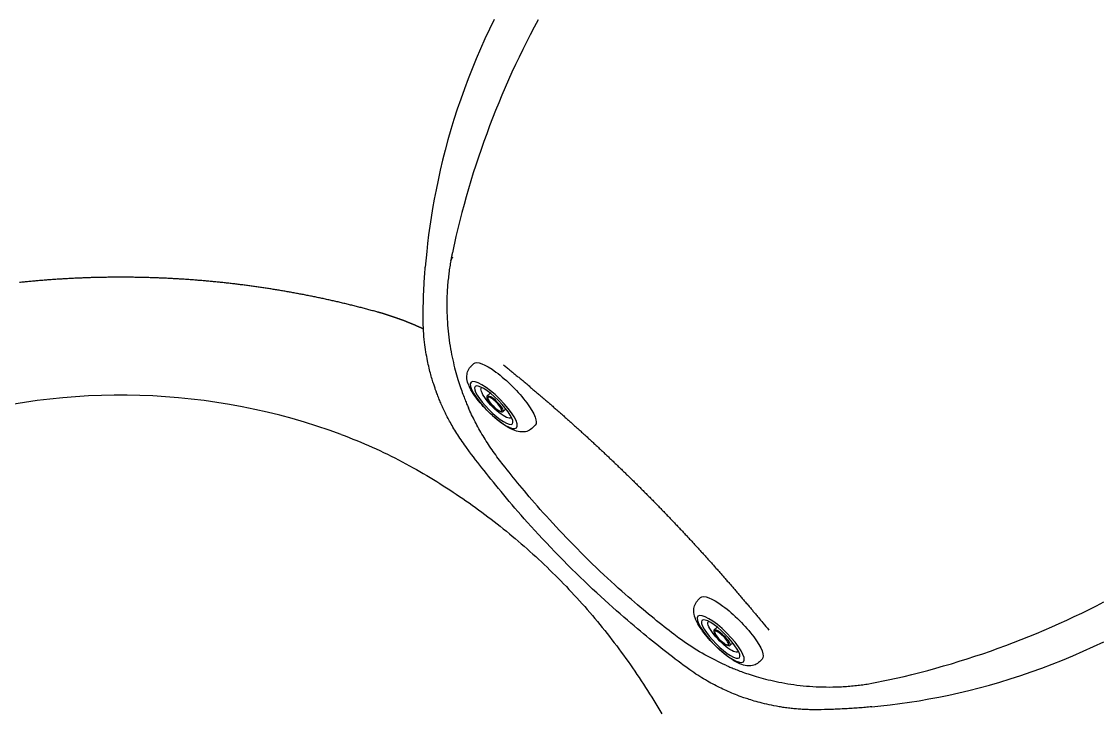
# Model space of a CAD drawing. Extents: x 527 to 614, y 487 to 635.
# Drawn here: x 568.21 to 590.53, y 554.6 to 568.95 of the extents above; entities that cross this region are included whole.
import ezdxf

# ---------------------------------------------------------------- set-up
doc = ezdxf.new("R2010")
doc.units = 0
doc.header["$MEASUREMENT"] = 0
doc.layers.add('1', color=4, linetype='Continuous')
doc.layers.add('SPA', color=2, linetype='Continuous')

# ---------------------------------------------------------------- blocks, each defined once
blk = doc.blocks.new('MINI2009')
at = {"layer": '1'}
for p, q in [((274.302, 432.025), (274.382, 432.025)), ((274.302, 430.221), (274.382, 430.221))]:
    blk.add_line(p, q, dxfattribs=at)
at = {"layer": '1', "color": 3}
for p, q in [((274.587, 431.352), (274.494, 431.352)), ((274.574, 430.894), (274.494, 430.894))]:
    blk.add_line(p, q, dxfattribs=at)
at = {"layer": '1', "flags": 128}
blk.add_lwpolyline([(274.382, 430.221), (274.404, 430.222), (274.435, 430.225), (274.464, 430.232), (274.491, 430.242), (274.518, 430.254), (274.542, 430.269), (274.566, 430.286), (274.587, 430.305), (274.608, 430.326), (274.627, 430.349), (274.645, 430.375), (274.663, 430.405), (274.68, 430.439), (274.697, 430.478), (274.713, 430.521), (274.727, 430.566), (274.739, 430.611), (274.749, 430.657), (274.758, 430.703), (274.766, 430.751), (274.773, 430.799), (274.778, 430.848), (274.783, 430.898), (274.787, 430.949), (274.789, 431), (274.791, 431.051), (274.792, 431.102), (274.792, 431.154), (274.791, 431.205), (274.789, 431.257), (274.786, 431.307), (274.782, 431.357), (274.777, 431.407), (274.771, 431.455), (274.765, 431.503), (274.757, 431.549), (274.748, 431.594), (274.738, 431.638), (274.726, 431.682), (274.713, 431.724), (274.698, 431.766), (274.68, 431.808), (274.662, 431.844), (274.643, 431.875), (274.623, 431.902), (274.603, 431.925), (274.582, 431.946), (274.559, 431.965), (274.535, 431.981), (274.51, 431.995), (274.483, 432.007), (274.455, 432.015), (274.424, 432.022), (274.393, 432.024), (274.382, 432.024)], dxfattribs=at)
at = {"layer": '1'}
blk.add_ellipse((274.302, 431.123), major_axis=(0, 0.902), ratio=0.25882, start_param=6.283179, end_param=9.424778, dxfattribs=at)
at = {"layer": '1', "color": 3}
for centre, major_axis, ratio in [((274.615, 431.123), (0, 0.667), 0.263764), ((274.617, 431.123), (0, 0.548), 0.248557), ((274.58, 431.123), (0.006, 0.229), 0.262485), ((274.588, 431.123), (0, 0.199), 0.249939)]:
    blk.add_ellipse(centre, major_axis=major_axis, ratio=ratio, dxfattribs=at)
blk.add_ellipse((274.543, 431.122), major_axis=(-0.004, 0.438), ratio=0.267267, start_param=3.037362, end_param=6.323274, dxfattribs=at)
blk = doc.blocks.new('2010VANGUARD')
at = {"layer": '1', "color": 3, "linetype": 'Continuous'}
for points in [[(52.026, 63.959), (51.944, 63.807), (51.864, 63.653), (51.785, 63.498), (51.707, 63.343), (51.632, 63.188), (51.557, 63.031), (51.485, 62.874), (51.414, 62.717), (51.344, 62.559), (51.276, 62.4), (51.21, 62.241), (51.145, 62.081), (51.082, 61.921), (51.02, 61.76), (50.96, 61.599), (50.901, 61.437), (50.844, 61.275), (50.789, 61.113), (50.735, 60.95), (50.683, 60.786), (50.632, 60.622), (50.583, 60.458), (50.536, 60.293), (50.49, 60.128), (50.446, 59.963), (50.403, 59.797), (50.362, 59.631), (50.322, 59.465), (50.248, 59.132)], [(51.117, 63.965), (51.019, 63.766), (50.924, 63.564), (50.832, 63.359), (50.743, 63.153), (50.657, 62.946), (50.575, 62.737), (50.497, 62.528), (50.422, 62.318), (50.35, 62.108), (50.282, 61.897), (50.218, 61.686), (50.157, 61.473), (50.1, 61.261), (50.046, 61.05), (49.997, 60.842), (49.951, 60.638), (49.91, 60.438), (49.873, 60.242), (49.839, 60.05), (49.808, 59.862), (49.781, 59.679), (49.757, 59.5), (49.735, 59.326), (49.717, 59.157), (49.687, 58.834)], [(50.248, 59.132), (50.247, 59.127), (50.246, 59.123), (50.246, 59.119), (50.245, 59.115), (50.244, 59.111), (50.243, 59.107), (50.242, 59.103), (50.241, 59.099), (50.24, 59.094), (50.24, 59.09), (50.239, 59.086), (50.238, 59.082), (50.237, 59.078), (50.236, 59.074), (50.235, 59.07), (50.235, 59.066), (50.234, 59.061), (50.233, 59.057), (50.231, 59.049)], [(50.216, 58.965), (50.21, 58.935), (50.205, 58.904), (50.2, 58.872), (50.195, 58.841), (50.19, 58.809), (50.185, 58.776), (50.181, 58.744), (50.176, 58.711), (50.172, 58.678), (50.168, 58.644), (50.165, 58.61), (50.161, 58.576), (50.158, 58.542), (50.154, 58.507), (50.151, 58.473), (50.149, 58.437), (50.146, 58.402), (50.144, 58.366), (50.14, 58.294)], [(50.231, 59.049), (50.231, 59.047), (50.231, 59.046), (50.23, 59.044), (50.23, 59.042), (50.23, 59.041), (50.229, 59.039), (50.229, 59.037), (50.229, 59.036), (50.228, 59.034), (50.228, 59.033), (50.228, 59.031), (50.227, 59.029), (50.227, 59.028), (50.227, 59.026), (50.226, 59.024), (50.226, 59.023), (50.226, 59.021), (50.226, 59.019), (50.225, 59.018), (50.225, 59.016), (50.225, 59.014), (50.224, 59.013), (50.224, 59.011), (50.224, 59.009), (50.223, 59.008), (50.223, 59.006), (50.223, 59.004), (50.222, 59.003), (50.222, 59.001), (50.222, 58.999), (50.221, 58.998), (50.221, 58.996), (50.221, 58.994), (50.221, 58.992), (50.22, 58.991), (50.22, 58.989), (50.22, 58.987), (50.219, 58.986), (50.219, 58.984), (50.219, 58.982), (50.218, 58.981), (50.218, 58.979), (50.218, 58.977), (50.217, 58.976), (50.217, 58.974), (50.217, 58.972), (50.217, 58.971), (50.216, 58.969), (50.216, 58.965)], [(50.216, 58.965), (50.218, 58.969), (50.219, 58.972), (50.221, 58.976), (50.223, 58.979), (50.225, 58.983), (50.227, 58.986), (50.229, 58.989), (50.23, 58.993), (50.232, 58.996), (50.234, 59), (50.236, 59.003), (50.238, 59.006), (50.24, 59.01), (50.241, 59.013), (50.243, 59.016), (50.245, 59.02), (50.247, 59.023), (50.248, 59.027), (50.252, 59.033)], [(50.231, 59.049), (50.232, 59.048), (50.233, 59.047), (50.234, 59.047), (50.235, 59.046), (50.236, 59.045), (50.238, 59.044), (50.239, 59.044), (50.24, 59.043), (50.241, 59.042), (50.242, 59.041), (50.243, 59.04), (50.244, 59.04), (50.245, 59.039), (50.246, 59.038), (50.247, 59.037), (50.248, 59.036), (50.249, 59.036), (50.25, 59.035), (50.252, 59.033)], [(49.642, 57.829), (49.643, 57.863), (49.643, 57.898), (49.644, 57.932), (49.644, 57.966), (49.645, 58.001), (49.646, 58.036), (49.647, 58.07), (49.648, 58.105), (49.649, 58.139), (49.65, 58.174), (49.651, 58.208), (49.652, 58.242), (49.653, 58.277), (49.655, 58.311), (49.656, 58.345), (49.658, 58.379), (49.66, 58.413), (49.661, 58.447), (49.663, 58.48), (49.665, 58.514), (49.667, 58.547), (49.669, 58.58), (49.671, 58.613), (49.673, 58.645), (49.675, 58.677), (49.678, 58.709), (49.68, 58.741), (49.682, 58.772), (49.687, 58.834)], [(50.14, 58.294), (50.137, 58.226), (50.135, 58.158), (50.134, 58.091), (50.134, 58.023), (50.134, 57.956), (50.136, 57.89), (50.138, 57.823), (50.141, 57.758), (50.145, 57.693), (50.15, 57.628), (50.155, 57.565), (50.161, 57.502), (50.168, 57.44), (50.175, 57.378), (50.184, 57.317), (50.192, 57.256), (50.202, 57.197), (50.212, 57.137), (50.222, 57.079), (50.233, 57.021), (50.245, 56.964), (50.257, 56.908), (50.269, 56.853), (50.282, 56.799), (50.295, 56.747), (50.309, 56.695), (50.322, 56.646), (50.336, 56.597), (50.349, 56.551), (50.363, 56.505), (50.376, 56.462), (50.39, 56.42), (50.403, 56.379), (50.416, 56.34), (50.429, 56.303), (50.442, 56.267), (50.454, 56.233), (50.466, 56.2), (50.479, 56.168), (50.49, 56.138), (50.502, 56.109), (50.513, 56.081), (50.523, 56.055), (50.534, 56.03), (50.543, 56.007), (50.552, 55.985), (50.561, 55.966), (50.568, 55.948), (50.582, 55.918)], [(49.91, 56.262), (49.905, 56.275), (49.9, 56.289), (49.895, 56.305), (49.889, 56.322), (49.882, 56.341), (49.875, 56.362), (49.868, 56.384), (49.861, 56.407), (49.853, 56.431), (49.845, 56.457), (49.836, 56.484), (49.828, 56.512), (49.819, 56.541), (49.811, 56.571), (49.802, 56.603), (49.793, 56.635), (49.784, 56.669), (49.776, 56.704), (49.767, 56.739), (49.758, 56.776), (49.75, 56.813), (49.741, 56.852), (49.733, 56.892), (49.725, 56.935), (49.716, 56.979), (49.708, 57.025), (49.7, 57.072), (49.692, 57.122), (49.685, 57.173), (49.678, 57.225), (49.671, 57.28), (49.665, 57.335), (49.66, 57.393), (49.655, 57.452), (49.651, 57.512), (49.648, 57.574), (49.645, 57.637), (49.643, 57.7), (49.642, 57.829)], [(50.526, 55.113), (50.501, 55.147), (50.476, 55.182), (50.452, 55.216), (50.428, 55.25), (50.405, 55.284), (50.383, 55.318), (50.361, 55.352), (50.34, 55.385), (50.319, 55.418), (50.299, 55.45), (50.28, 55.483), (50.261, 55.514), (50.242, 55.546), (50.225, 55.577), (50.208, 55.608), (50.191, 55.638), (50.175, 55.668), (50.159, 55.697), (50.144, 55.726), (50.13, 55.754), (50.116, 55.781), (50.103, 55.808), (50.09, 55.835), (50.077, 55.861), (50.065, 55.887), (50.053, 55.913), (50.041, 55.939), (50.029, 55.965), (50.018, 55.991), (50.007, 56.016), (49.996, 56.041), (49.986, 56.066), (49.976, 56.091), (49.966, 56.116), (49.956, 56.14), (49.946, 56.165), (49.937, 56.189), (49.928, 56.213), (49.91, 56.262)], [(51.228, 54.831), (51.201, 54.867), (51.174, 54.902), (51.148, 54.938), (51.122, 54.974), (51.096, 55.01), (51.071, 55.046), (51.046, 55.082), (51.022, 55.118), (50.998, 55.154), (50.974, 55.19), (50.951, 55.226), (50.928, 55.263), (50.906, 55.299), (50.884, 55.335), (50.862, 55.372), (50.841, 55.408), (50.82, 55.445), (50.799, 55.481), (50.779, 55.518), (50.759, 55.554), (50.74, 55.59), (50.721, 55.627), (50.702, 55.663), (50.684, 55.7), (50.666, 55.736), (50.648, 55.773), (50.631, 55.809), (50.614, 55.845), (50.582, 55.918)], [(55.091, 50.542), (55.038, 50.582), (54.983, 50.623), (54.928, 50.664), (54.872, 50.707), (54.815, 50.75), (54.757, 50.795), (54.699, 50.84), (54.64, 50.886), (54.58, 50.933), (54.52, 50.981), (54.459, 51.029), (54.398, 51.078), (54.336, 51.128), (54.274, 51.179), (54.212, 51.23), (54.149, 51.282), (54.085, 51.336), (54.017, 51.392), (53.948, 51.451), (53.877, 51.512), (53.803, 51.575), (53.728, 51.641), (53.651, 51.709), (53.572, 51.779), (53.492, 51.85), (53.41, 51.924), (53.327, 52), (53.242, 52.078), (53.157, 52.157), (53.072, 52.238), (52.986, 52.32), (52.899, 52.403), (52.813, 52.488), (52.725, 52.573), (52.638, 52.661), (52.55, 52.749), (52.461, 52.84), (52.372, 52.931), (52.285, 53.023), (52.199, 53.113), (52.116, 53.201), (52.036, 53.288), (51.958, 53.373), (51.883, 53.456), (51.81, 53.537), (51.74, 53.616), (51.672, 53.692), (51.608, 53.766), (51.546, 53.837), (51.486, 53.907), (51.427, 53.976), (51.369, 54.045), (51.313, 54.112), (51.258, 54.179), (51.203, 54.244), (51.151, 54.309), (51.099, 54.372), (51.049, 54.435), (51, 54.496), (50.953, 54.555), (50.907, 54.614), (50.862, 54.671), (50.818, 54.728), (50.774, 54.784), (50.731, 54.84), (50.689, 54.896), (50.647, 54.951), (50.606, 55.006), (50.526, 55.113)], [(54.843, 51.219), (54.795, 51.256), (54.746, 51.295), (54.695, 51.334), (54.644, 51.375), (54.592, 51.416), (54.539, 51.458), (54.485, 51.502), (54.43, 51.546), (54.374, 51.592), (54.318, 51.638), (54.261, 51.685), (54.203, 51.734), (54.145, 51.783), (54.086, 51.833), (54.025, 51.885), (53.962, 51.939), (53.897, 51.996), (53.83, 52.055), (53.761, 52.116), (53.69, 52.179), (53.617, 52.245), (53.543, 52.313), (53.467, 52.383), (53.389, 52.455), (53.31, 52.53), (53.23, 52.606), (53.148, 52.684), (53.068, 52.763), (52.989, 52.841), (52.911, 52.918), (52.834, 52.996), (52.758, 53.072), (52.684, 53.149), (52.611, 53.225), (52.539, 53.3), (52.468, 53.375), (52.399, 53.45), (52.33, 53.524), (52.263, 53.597), (52.198, 53.67), (52.134, 53.74), (52.072, 53.81), (52.013, 53.878), (51.955, 53.945), (51.898, 54.01), (51.844, 54.073), (51.792, 54.134), (51.742, 54.194), (51.693, 54.252), (51.647, 54.308), (51.601, 54.363), (51.556, 54.418), (51.512, 54.473), (51.469, 54.526), (51.426, 54.579), (51.385, 54.631), (51.344, 54.682), (51.305, 54.733), (51.228, 54.831)], [(58.946, 50.203), (59.285, 50.272), (59.45, 50.309), (59.615, 50.347), (59.78, 50.387), (59.944, 50.429), (60.108, 50.472), (60.272, 50.516), (60.435, 50.563), (60.598, 50.61), (60.761, 50.66), (60.923, 50.711), (61.085, 50.763), (61.247, 50.817), (61.407, 50.873), (61.568, 50.93), (61.728, 50.989), (61.888, 51.049), (62.047, 51.111), (62.206, 51.174), (62.364, 51.239), (62.521, 51.306), (62.678, 51.374), (62.835, 51.443), (62.991, 51.514), (63.146, 51.587), (63.301, 51.661), (63.455, 51.736), (63.608, 51.813), (63.761, 51.892)], [(58.944, 49.715), (59.136, 49.735), (59.33, 49.757), (59.527, 49.783), (59.726, 49.811), (59.927, 49.843), (60.13, 49.878), (60.335, 49.917), (60.542, 49.959), (60.75, 50.005), (60.961, 50.055), (61.173, 50.109), (61.386, 50.166), (61.601, 50.228), (61.818, 50.294), (62.035, 50.364), (62.254, 50.438), (62.471, 50.517), (62.688, 50.598), (62.904, 50.684), (63.119, 50.774), (63.333, 50.867), (63.546, 50.964), (63.758, 51.065)], [(55.922, 50.576), (55.867, 50.601), (55.812, 50.627), (55.757, 50.653), (55.702, 50.68), (55.647, 50.708), (55.592, 50.737), (55.537, 50.766), (55.483, 50.796), (55.428, 50.827), (55.374, 50.859), (55.32, 50.891), (55.266, 50.925), (55.212, 50.959), (55.159, 50.993), (55.106, 51.029), (55.053, 51.065), (55, 51.103), (54.947, 51.141), (54.843, 51.219)], [(56.238, 49.925), (56.198, 49.94), (56.158, 49.955), (56.118, 49.97), (56.079, 49.986), (56.041, 50.002), (56.003, 50.018), (55.965, 50.034), (55.928, 50.051), (55.892, 50.067), (55.855, 50.084), (55.82, 50.101), (55.785, 50.118), (55.75, 50.135), (55.716, 50.153), (55.682, 50.171), (55.646, 50.19), (55.61, 50.209), (55.573, 50.23), (55.536, 50.251), (55.498, 50.273), (55.459, 50.296), (55.42, 50.32), (55.38, 50.344), (55.34, 50.37), (55.299, 50.396), (55.258, 50.424), (55.217, 50.452), (55.175, 50.481), (55.091, 50.542)], [(55.922, 50.576), (55.935, 50.571), (55.95, 50.564), (55.967, 50.557), (55.985, 50.549), (56.005, 50.541), (56.026, 50.532), (56.048, 50.522), (56.072, 50.513), (56.098, 50.502), (56.124, 50.492), (56.152, 50.481), (56.181, 50.47), (56.211, 50.458), (56.243, 50.447), (56.275, 50.435), (56.31, 50.423), (56.346, 50.41), (56.383, 50.398), (56.423, 50.385), (56.464, 50.371), (56.507, 50.358), (56.551, 50.344), (56.597, 50.331), (56.645, 50.318), (56.694, 50.304), (56.745, 50.291), (56.797, 50.278), (56.851, 50.265), (56.906, 50.252), (56.963, 50.24), (57.021, 50.228), (57.08, 50.217), (57.141, 50.205), (57.202, 50.195), (57.265, 50.185), (57.329, 50.176), (57.393, 50.167), (57.458, 50.16), (57.524, 50.153), (57.59, 50.146), (57.657, 50.141), (57.725, 50.136), (57.793, 50.133), (57.862, 50.13), (57.931, 50.128), (58.001, 50.127), (58.072, 50.126), (58.142, 50.127), (58.285, 50.132)], [(58.285, 50.132), (58.32, 50.133), (58.356, 50.135), (58.391, 50.137), (58.425, 50.14), (58.46, 50.142), (58.494, 50.145), (58.528, 50.148), (58.562, 50.151), (58.595, 50.155), (58.628, 50.158), (58.661, 50.162), (58.694, 50.166), (58.726, 50.17), (58.758, 50.174), (58.79, 50.179), (58.822, 50.183), (58.853, 50.188), (58.884, 50.193), (58.946, 50.203)], [(56.971, 49.727), (56.918, 49.737), (56.866, 49.747), (56.816, 49.758), (56.767, 49.769), (56.72, 49.78), (56.674, 49.791), (56.63, 49.803), (56.588, 49.814), (56.548, 49.825), (56.509, 49.836), (56.473, 49.847), (56.438, 49.858), (56.405, 49.868), (56.375, 49.878), (56.346, 49.887), (56.32, 49.896), (56.296, 49.904), (56.274, 49.912), (56.238, 49.925)], [(57.841, 49.655), (57.81, 49.655), (57.779, 49.655), (57.748, 49.655), (57.717, 49.655), (57.687, 49.656), (57.656, 49.656), (57.626, 49.657), (57.596, 49.658), (57.566, 49.66), (57.536, 49.661), (57.506, 49.663), (57.476, 49.665), (57.447, 49.667), (57.417, 49.669), (57.388, 49.671), (57.359, 49.674), (57.33, 49.677), (57.301, 49.68), (57.273, 49.683), (57.244, 49.686), (57.216, 49.69), (57.188, 49.693), (57.16, 49.697), (57.132, 49.701), (57.105, 49.705), (57.078, 49.709), (57.051, 49.713), (57.024, 49.718), (56.971, 49.727)], [(57.895, 49.656), (57.892, 49.656), (57.889, 49.656), (57.886, 49.656), (57.883, 49.656), (57.88, 49.656), (57.877, 49.656), (57.874, 49.656), (57.871, 49.656), (57.869, 49.656), (57.866, 49.656), (57.864, 49.656), (57.861, 49.656), (57.859, 49.656), (57.856, 49.656), (57.854, 49.655), (57.851, 49.655), (57.849, 49.655), (57.846, 49.655), (57.841, 49.655)], [(58.944, 49.715), (58.912, 49.712), (58.88, 49.709), (58.847, 49.707), (58.814, 49.704), (58.781, 49.701), (58.747, 49.698), (58.713, 49.696), (58.679, 49.693), (58.645, 49.691), (58.611, 49.688), (58.576, 49.686), (58.541, 49.683), (58.506, 49.681), (58.471, 49.679), (58.436, 49.677), (58.4, 49.675), (58.364, 49.673), (58.329, 49.671), (58.293, 49.669), (58.257, 49.668), (58.221, 49.666), (58.185, 49.665), (58.149, 49.663), (58.112, 49.662), (58.076, 49.661), (58.04, 49.66), (58.003, 49.659), (57.967, 49.658), (57.895, 49.656)]]:
    blk.add_lwpolyline(points, dxfattribs=at)
for points in [[(48.684, 57.905), (48.639, 57.917, 0.000652), (48.591, 57.93, 0.000644), (48.543, 57.943, 0.000643), (48.496, 57.956, 0.00064), (48.448, 57.968, 0.000638), (48.401, 57.981, 0.000636), (48.354, 57.993, 0.000634), (48.306, 58.005, 0.000632), (48.259, 58.017, 0.00063), (48.211, 58.029, 0.000627), (48.163, 58.041, 0.000626), (48.116, 58.053, 0.000624), (48.068, 58.064, 0.000621), (48.021, 58.076, 0.000617), (47.973, 58.087, 0.000615), (47.925, 58.098, 0.000614), (47.878, 58.11, 0.000614), (47.83, 58.121, 0.000614), (47.782, 58.131, 0.000614), (47.735, 58.142, 0.000613), (47.687, 58.153, 0.000613), (47.639, 58.163, 0.000613), (47.591, 58.174, 0.000613), (47.543, 58.184, 0.000613), (47.496, 58.194, 0.000612), (47.448, 58.204, 0.000612), (47.4, 58.214, 0.000612), (47.352, 58.224, 0.000612), (47.304, 58.233, 0.000612), (47.256, 58.243, 0.000612), (47.208, 58.252, 0.000612), (47.16, 58.262, 0.000612), (47.112, 58.271, 0.000611), (47.064, 58.28, 0.000611), (47.016, 58.289, 0.000611), (46.968, 58.298, 0.000611), (46.919, 58.307, 0.000611), (46.871, 58.315, 0.000611), (46.823, 58.324, 0.000611), (46.775, 58.332, 0.000611), (46.727, 58.34, 0.000611), (46.678, 58.349, 0.00061), (46.63, 58.357, 0.00061), (46.582, 58.365, 0.00061), (46.534, 58.372, 0.00061), (46.485, 58.38, 0.00061), (46.437, 58.388, 0.00061), (46.389, 58.395, 0.00061), (46.34, 58.402, 0.00061), (46.292, 58.409, 0.00061), (46.244, 58.417, 0.00061), (46.195, 58.423, 0.00061), (46.147, 58.43, 0.00061), (46.098, 58.437, 0.00061), (46.05, 58.444, 0.00061), (46.001, 58.45, 0.00061), (45.953, 58.456, 0.000609), (45.904, 58.463, 0.000609), (45.856, 58.469, 0.000609), (45.807, 58.475, 0.000609), (45.759, 58.481, 0.000608), (45.71, 58.486, 0.000608), (45.662, 58.492, 0.000608), (45.613, 58.498, 0.000608), (45.565, 58.503, 0.000608), (45.516, 58.508, 0.000607), (45.467, 58.514, 0.000607), (45.419, 58.519, 0.000607), (45.37, 58.524, 0.000607), (45.321, 58.528, 0.000607), (45.273, 58.533, 0.000607), (45.224, 58.538, 0.000607), (45.175, 58.542, 0.000607), (45.127, 58.546, 0.000606), (45.078, 58.551, 0.000606), (45.029, 58.555, 0.000606), (44.98, 58.559, 0.000606), (44.932, 58.563, 0.000606), (44.883, 58.566, 0.000606), (44.834, 58.57, 0.000606), (44.785, 58.573, 0.000606), (44.737, 58.577, 0.000606), (44.688, 58.58, 0.000606), (44.639, 58.583, 0.000606), (44.59, 58.586, 0.000606), (44.542, 58.589, 0.000606), (44.493, 58.592, 0.000606), (44.444, 58.595, 0.000606), (44.395, 58.597, 0.000606), (44.346, 58.6, 0.000606), (44.297, 58.602, 0.000606), (44.249, 58.604, 0.000606), (44.2, 58.606, 0.000606), (44.151, 58.608, 0.000606), (44.102, 58.61, 0.000605), (44.053, 58.612, 0.000606), (44.004, 58.613, 0.000605), (43.956, 58.615, 0.000605), (43.907, 58.616, 0.000606), (43.858, 58.618, 0.000605), (43.809, 58.619, 0.000605), (43.76, 58.62, 0.000605), (43.711, 58.621, 0.000605), (43.662, 58.621, 0.000605), (43.613, 58.622, 0.000605), (43.565, 58.623, 0.000606), (43.516, 58.623, 0.000605), (43.467, 58.623, 0.000605), (43.418, 58.624, 0.000606), (43.369, 58.624, 0.000606), (43.32, 58.624, 0.000606), (43.271, 58.623, 0.000606), (43.222, 58.623, 0.000606), (43.174, 58.623, 0.000605), (43.125, 58.622, 0.000605), (43.076, 58.621, 0.000605), (43.027, 58.621, 0.000606), (42.978, 58.62, 0.000605), (42.929, 58.619, 0.000605), (42.88, 58.618, 0.000605), (42.831, 58.616, 0.000606), (42.783, 58.615, 0.000605), (42.734, 58.614, 0.000605), (42.685, 58.612, 0.000606), (42.636, 58.61, 0.000605), (42.587, 58.608, 0.000605), (42.538, 58.606, 0.000606), (42.489, 58.604, 0.000606), (42.441, 58.602, 0.000606), (42.392, 58.6, 0.000606), (42.343, 58.597, 0.000606), (42.294, 58.595, 0.000606), (42.245, 58.592, 0.000606), (42.196, 58.589, 0.000606), (42.148, 58.586, 0.000606), (42.099, 58.583, 0.000606), (42.05, 58.58, 0.000606), (42.001, 58.577, 0.000606), (41.953, 58.574, 0.000606), (41.904, 58.57, 0.000606), (41.855, 58.567, 0.000606), (41.806, 58.563, 0.000606), (41.758, 58.559, 0.000606), (41.709, 58.555, 0.000606), (41.66, 58.551, 0.000606), (41.611, 58.547, 0.000607), (41.563, 58.542, 0.000607), (41.514, 58.538, 0.000607), (41.465, 58.533, 0.000607), (41.417, 58.529, 0.000607), (41.368, 58.524, 0.000607), (41.319, 58.519, 0.000607), (41.271, 58.514, 0.000607)], [(49.649, 57.55, 0.000188), (49.644, 57.552, 0.000433), (49.635, 57.556, 0.000431), (49.625, 57.561, 0.000433), (49.615, 57.565, 0.000431), (49.605, 57.57, 0.00043), (49.595, 57.574, 0.000435), (49.585, 57.579, 0.000433), (49.575, 57.583, 0.000428), (49.565, 57.588, 0.000432), (49.555, 57.592, 0.000434), (49.545, 57.596, 0.000432), (49.535, 57.601, 0.00043), (49.525, 57.605, 0.000429), (49.516, 57.61, 0.000433), (49.506, 57.614, 0.000432), (49.496, 57.618, 0.000429), (49.486, 57.623, 0.00043), (49.476, 57.627, 0.000431), (49.466, 57.631, 0.000431), (49.456, 57.635, 0.000433), (49.446, 57.64, 0.000431), (49.436, 57.644, 0.000428), (49.426, 57.648, 0.00043), (49.416, 57.652, 0.000431), (49.405, 57.656, 0.000433), (49.395, 57.661, 0.000429), (49.385, 57.665, 0.000431), (49.375, 57.669, 0.00043), (49.365, 57.673, 0.00043), (49.355, 57.677, 0.000433), (49.345, 57.681, 0.000429), (49.335, 57.685, 0.00043), (49.325, 57.689, 0.000432), (49.315, 57.693, 0.00043), (49.305, 57.697, 0.00043), (49.294, 57.701, 0.000431), (49.284, 57.705, 0.00043), (49.274, 57.709, 0.000432), (49.264, 57.713, 0.000431), (49.254, 57.717, 0.000427), (49.244, 57.721, 0.000432), (49.234, 57.725, 0.000432), (49.223, 57.728, 0.000429), (49.213, 57.732, 0.00043), (49.203, 57.736, 0.000429), (49.193, 57.74, 0.000431), (49.183, 57.744, 0.000431), (49.172, 57.747, 0.000429), (49.162, 57.751, 0.000431), (49.152, 57.755, 0.00043), (49.142, 57.759, 0.000431), (49.132, 57.762, 0.000429), (49.121, 57.766, 0.00043), (49.111, 57.77, 0.000431), (49.101, 57.773, 0.000428), (49.091, 57.777, 0.000432), (49.08, 57.781, 0.000431), (49.07, 57.784, 0.000428), (49.06, 57.788, 0.000431), (49.05, 57.791, 0.00043), (49.039, 57.795, 0.00043), (49.029, 57.798, 0.000431), (49.019, 57.802, 0.00043), (49.008, 57.805, 0.000432), (48.998, 57.809, 0.000431), (48.988, 57.812, 0.000429), (48.977, 57.816, 0.000431), (48.967, 57.819, 0.000433), (48.957, 57.822, 0.00043), (48.946, 57.826, 0.000433), (48.936, 57.829, 0.000435), (48.926, 57.833, 0.000432), (48.915, 57.836, 0.000437), (48.905, 57.839, 0.000441), (48.894, 57.842, 0.000441), (48.884, 57.846, 0.000441), (48.874, 57.849, 0.000443), (48.863, 57.852, 0.000444), (48.853, 57.855, 0.000448), (48.842, 57.859, 0.000447), (48.832, 57.862, 0.000447), (48.821, 57.865, 0.000453), (48.811, 57.868, 0.000463), (48.8, 57.871, 0.000453), (48.79, 57.875, 0.000434), (48.779, 57.878, 0.00049), (48.768, 57.881, 0.000564), (48.757, 57.884, 0.000416), (48.748, 57.887, 0.000146), (48.739, 57.889, 0.000711), (48.725, 57.893, 0.001107), (48.706, 57.899, 0.000552), (48.685, 57.904, 0.000552)], [(51.311, 56.807), (51.376, 56.754, -0.000476), (51.443, 56.699, -0.00047), (51.509, 56.644, -0.000473), (51.575, 56.589, -0.000482), (51.641, 56.534, -0.000488), (51.707, 56.479, -0.000494), (51.773, 56.424, -0.0005), (51.839, 56.368, -0.000507), (51.904, 56.312, -0.000512), (51.97, 56.257, -0.000519), (52.036, 56.201, -0.000522), (52.101, 56.144, -0.000525), (52.167, 56.088, -0.000527), (52.232, 56.031, -0.00053), (52.297, 55.975, -0.000532), (52.363, 55.918, -0.000535), (52.428, 55.861, -0.000537), (52.493, 55.804, -0.00054), (52.557, 55.746, -0.000542), (52.622, 55.689, -0.000545), (52.687, 55.631, -0.000548), (52.751, 55.573, -0.00055), (52.816, 55.515, -0.000553), (52.88, 55.457, -0.000556), (52.945, 55.399, -0.000558), (53.009, 55.34, -0.000561), (53.073, 55.282, -0.000564), (53.137, 55.223, -0.000567), (53.2, 55.164, -0.000569), (53.264, 55.105, -0.000572), (53.328, 55.045, -0.000575), (53.391, 54.986, -0.000577), (53.454, 54.926, -0.00058), (53.517, 54.867, -0.000583), (53.58, 54.807, -0.000585), (53.643, 54.747, -0.000588), (53.706, 54.686, -0.000591), (53.769, 54.626, -0.000594), (53.831, 54.565, -0.000596), (53.894, 54.505, -0.000599), (53.956, 54.444, -0.000602), (54.018, 54.383, -0.000605), (54.08, 54.321, -0.000608), (54.142, 54.26, -0.000611), (54.203, 54.199, -0.000612), (54.265, 54.137, -0.000612), (54.326, 54.075, -0.000611), (54.388, 54.013, -0.000607), (54.449, 53.951, -0.000604), (54.509, 53.889, -0.000602), (54.57, 53.826, -0.000599), (54.631, 53.764, -0.000596), (54.691, 53.701, -0.000593), (54.751, 53.638, -0.00059), (54.811, 53.575, -0.000588), (54.871, 53.512, -0.000585), (54.931, 53.449, -0.000583), (54.991, 53.386, -0.00058), (55.05, 53.323, -0.000577), (55.109, 53.259, -0.000574), (55.169, 53.195, -0.000572), (55.228, 53.132, -0.000569), (55.286, 53.068, -0.000567), (55.345, 53.004, -0.000564), (55.403, 52.939, -0.000561), (55.462, 52.875, -0.000558), (55.52, 52.811, -0.000555), (55.578, 52.746, -0.000553), (55.636, 52.682, -0.00055), (55.693, 52.617, -0.000547), (55.751, 52.552, -0.000545), (55.808, 52.487, -0.000542), (55.865, 52.422, -0.00054), (55.922, 52.357, -0.000538), (55.979, 52.292, -0.000534), (56.036, 52.227, -0.000528), (56.092, 52.162, -0.00053), (56.149, 52.096, -0.000537), (56.205, 52.03, -0.000521), (56.261, 51.965, -0.000487), (56.316, 51.9, -0.000531), (56.373, 51.833, -0.000615), (56.43, 51.765, -0.000466), (56.483, 51.702, -0.000175), (56.532, 51.644, -0.00065), (56.594, 51.569, -0.001071), (56.689, 51.454, -0.000524), (56.811, 51.307, -0.000524)]]:
    blk.add_lwpolyline(points, format="xyb", dxfattribs=at)
at = {"layer": 'SPA'}
for points in [[(47.944, 55.362), (47.692, 55.452), (47.439, 55.537), (47.184, 55.616), (46.928, 55.691), (46.67, 55.76), (46.411, 55.824), (46.151, 55.882), (45.889, 55.936), (45.627, 55.984), (45.363, 56.027), (45.099, 56.064), (44.834, 56.097), (44.569, 56.123), (44.302, 56.145), (44.036, 56.161), (43.769, 56.172), (43.502, 56.177), (43.236, 56.177), (42.969, 56.172), (42.702, 56.161), (42.435, 56.145), (42.169, 56.123), (41.904, 56.097), (41.639, 56.064), (41.375, 56.027), (41.111, 55.984)], [(47.944, 55.362), (48.025, 55.332), (48.106, 55.301), (48.187, 55.269), (48.267, 55.237), (48.347, 55.204), (48.427, 55.17), (48.507, 55.136), (48.586, 55.101), (48.665, 55.065), (48.744, 55.029), (48.822, 54.992), (48.9, 54.955), (48.978, 54.916), (49.055, 54.877), (49.132, 54.838), (49.209, 54.797), (49.286, 54.757), (49.362, 54.715), (49.436, 54.674), (49.507, 54.634), (49.576, 54.594), (49.646, 54.553), (49.716, 54.512), (49.785, 54.471), (49.854, 54.429), (49.923, 54.387), (49.991, 54.344), (50.06, 54.301), (50.128, 54.257), (50.195, 54.214), (50.263, 54.169), (50.33, 54.125), (50.397, 54.08), (50.464, 54.034), (50.53, 53.988), (50.596, 53.942), (50.662, 53.895), (50.728, 53.848), (50.793, 53.801), (50.858, 53.753), (50.923, 53.705), (50.987, 53.657), (51.051, 53.608), (51.115, 53.558), (51.179, 53.509), (51.242, 53.459), (51.305, 53.408), (51.368, 53.357), (51.43, 53.306), (51.492, 53.255), (51.554, 53.203), (51.615, 53.151), (51.677, 53.098), (51.737, 53.045), (51.798, 52.992), (51.858, 52.938), (51.918, 52.884), (51.978, 52.83), (52.037, 52.775), (52.096, 52.72), (52.155, 52.664), (52.213, 52.609), (52.271, 52.552), (52.328, 52.496), (52.386, 52.439), (52.443, 52.382), (52.499, 52.325), (52.556, 52.267), (52.612, 52.209), (52.667, 52.15), (52.722, 52.091), (52.777, 52.032), (52.832, 51.973), (52.886, 51.913), (52.94, 51.853), (52.993, 51.793), (53.047, 51.732), (53.099, 51.671), (53.152, 51.61), (53.204, 51.548), (53.256, 51.486), (53.307, 51.424), (53.358, 51.361), (53.408, 51.298), (53.459, 51.235), (53.509, 51.172), (53.558, 51.108), (53.607, 51.044), (53.656, 50.98), (53.704, 50.915), (53.752, 50.851), (53.8, 50.785), (53.847, 50.72), (53.894, 50.654), (53.94, 50.588), (53.986, 50.522), (54.032, 50.456), (54.077, 50.389), (54.122, 50.322), (54.166, 50.255), (54.211, 50.187), (54.254, 50.119), (54.297, 50.051), (54.34, 49.983), (54.383, 49.914), (54.425, 49.845), (54.467, 49.776), (54.508, 49.707), (54.549, 49.637), (54.589, 49.567)]]:
    blk.add_lwpolyline(points, dxfattribs=at)
at = {"layer": '1', "xscale": -1, "rotation": 45}
for p in [(550.14, -54.695), (554.846, -59.546)]:
    blk.add_blockref('MINI2009', p, dxfattribs=at)

msp = doc.modelspace()

# ---------------------------------------------------------------- block references
at = {"layer": '1'}
msp.add_blockref('2010VANGUARD', (526.9, 505.027), dxfattribs=at)

doc.saveas('drawing.dxf')
